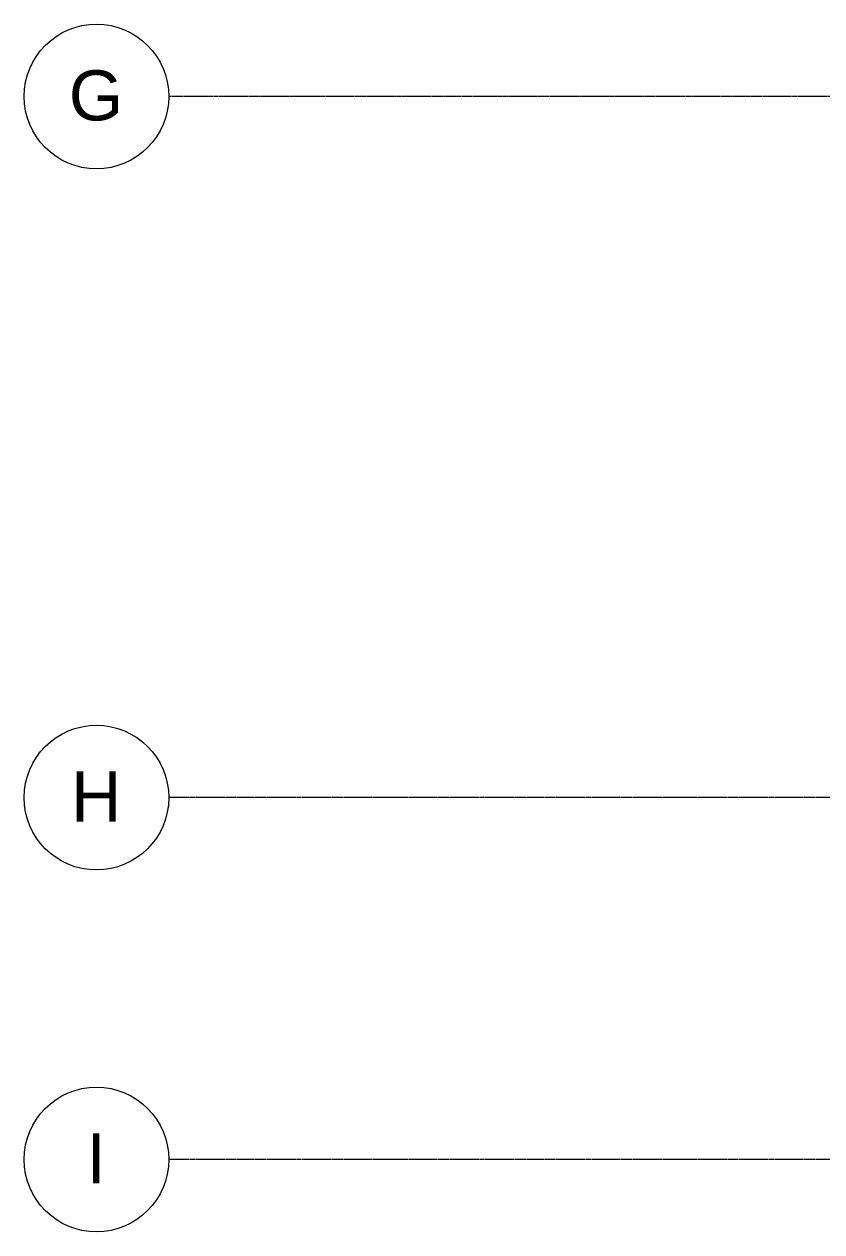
# Model space of a CAD drawing. Header units: millimetres. Extents: x -23600 to 58751, y -29611 to 36794.
# Drawn here: x -18301 to -11132, y -15970 to -5119 of the extents above; entities that cross this region are included whole.
import ezdxf

# ---------------------------------------------------------------- set-up
doc = ezdxf.new("R2010")
doc.units = ezdxf.units.MM
doc.linetypes.add('Grid Line', pattern=[22.225, 12.7, -3.175, 3.175, -3.175])
doc.layers.add('S-GRID', color=1, linetype='Continuous', lineweight=9)
doc.layers.add('S-GRID-IDEN', color=1, linetype='Continuous', lineweight=9)
doc.styles.add('Arial_1', font='arial.ttf', dxfattribs={"height": 450})

# ---------------------------------------------------------------- blocks, each defined once
blk = doc.blocks.new('轴网 - M_Grid Head - Circle-24584-01 - Entry Level')
at = {"layer": 'S-GRID-IDEN'}
blk.add_circle((0, 0), 6.5, dxfattribs=at)

msp = doc.modelspace()

# ---------------------------------------------------------------- linework, layer by layer
at = {"layer": 'S-GRID', "linetype": 'Grid Line'}
for p, q in [((15733.5, -5769.5), (-17001.2, -5769.5)), ((58751.4, -12068.7), (-17001.2, -12068.7)), ((58751.4, -15319.9), (-17001.2, -15319.9))]:
    msp.add_line(p, q, dxfattribs=at)

# ---------------------------------------------------------------- block references
at = {"layer": 'S-GRID-IDEN', "xscale": 99.99999999999991, "yscale": 99.99999999999991, "zscale": 99.99999999999991, "rotation": 89.99999999999982}
for p in [(-17651.2, -5769.5), (-17651.2, -12068.7), (-17651.2, -15319.9)]:
    msp.add_blockref('轴网 - M_Grid Head - Circle-24584-01 - Entry Level', p, dxfattribs=at)

# ---------------------------------------------------------------- texts
at = {"layer": 'S-GRID-IDEN', "char_height": 450, "attachment_point": 1, "style": 'Arial_1'}
for s, insert, width in [('\\fArial|b0|i0|c134|p34|;G', (-17900.1, -5534.4), 601.266), ('\\fArial|b0|i0|c134|p34|;H', (-17880.1, -11833.6), 553.164), ('\\fArial|b0|i0|c134|p34|;I', (-17741.1, -15084.8), 216.456)]:
    msp.add_mtext(s, dxfattribs=dict(at, insert=insert, width=width))

doc.saveas('drawing.dxf')
